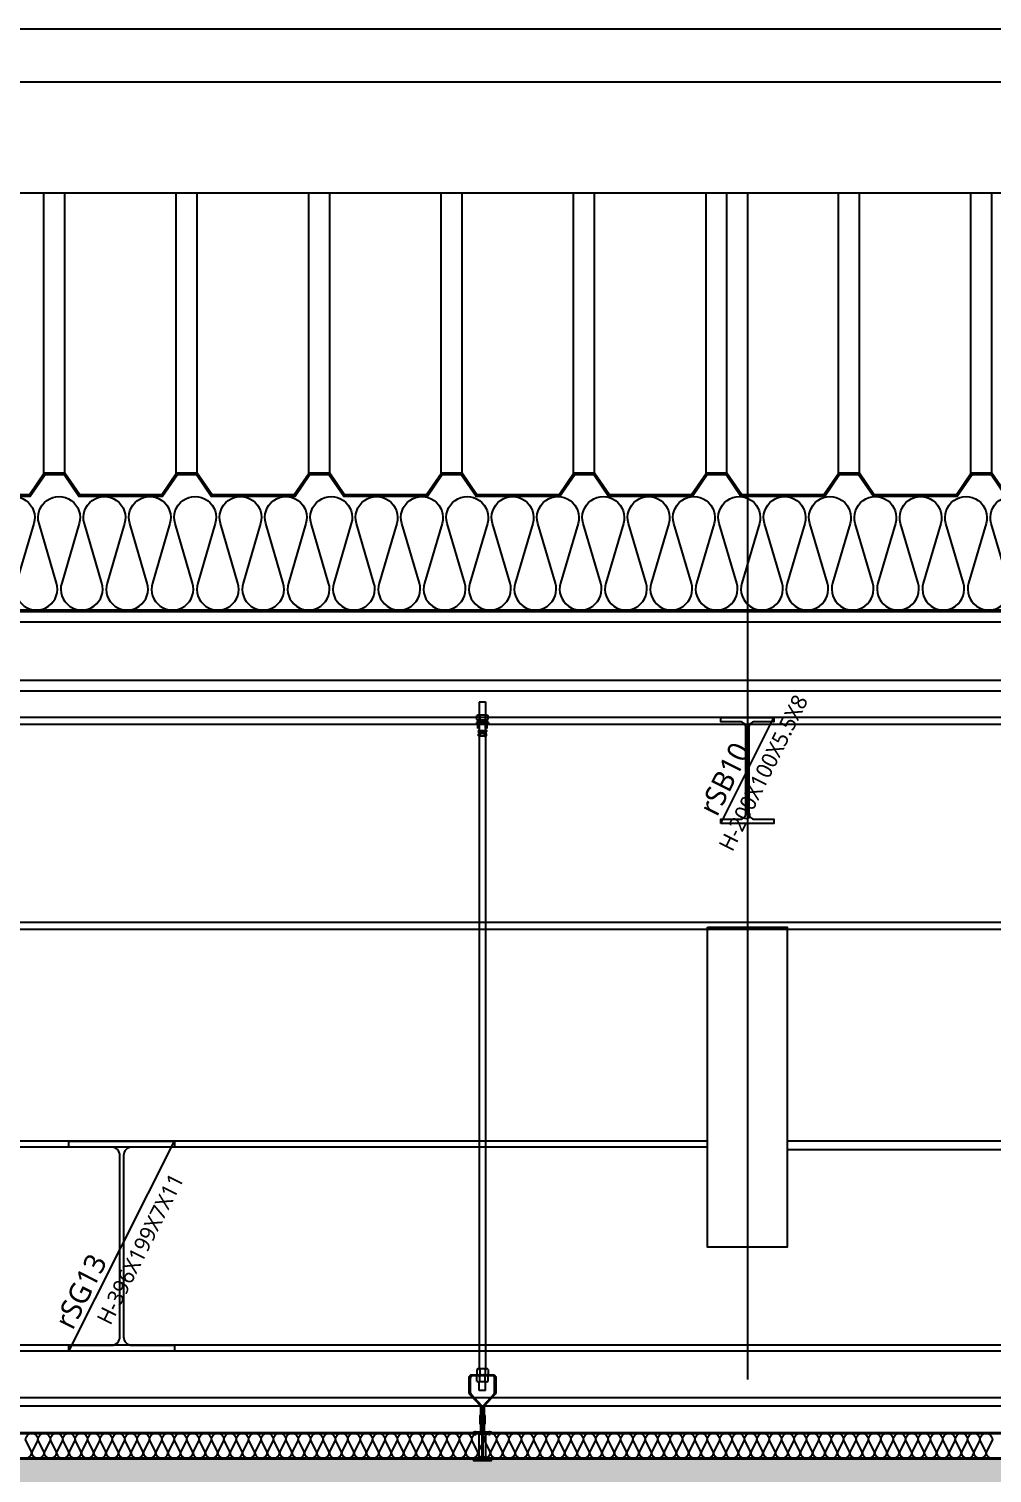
# Model space of a CAD drawing. Header units: millimetres. Extents: x 0 to 672800, y 0 to 118800.
# Drawn here: x 45894 to 47712, y 77368 to 80095 of the extents above; entities that cross this region are included whole.
import ezdxf
from ezdxf.enums import TextEntityAlignment as Align

# ---------------------------------------------------------------- set-up
doc = ezdxf.new("R2010")
doc.units = ezdxf.units.MM
doc.header["$LTSCALE"] = 200
doc.layers.get('DEFPOINTS').update_dxf_attribs({"color": 137})
for name, color, linetype in [('09GIRDER', 2, 'Continuous'), ('7', 7, 'Continuous'), ('8', 8, 'Continuous'), ('AA-CEXM-SYST', 13, 'Continuous'), ('AA-WAXM-NORT', 4, 'Continuous'), ('AA-WAXM-SAND', 4, 'Continuous'), ('ELE-8', 8, 'Continuous'), ('ELE-STL', 252, 'Continuous'), ('HAT-253', 253, 'Continuous'), ('HAT-INS', 252, 'Continuous'), ('Insul', 252, 'Continuous'), ('LADDER-6', 6, 'Continuous'), ('PANEL', 6, 'Continuous'), ('S-253', 252, 'Continuous'), ('SEC-PANEL', 6, 'Continuous')]:
    doc.layers.add(name, color=color, linetype=linetype)
doc.layers.add('Defpoint', color=125, linetype='Continuous', plot=False)
doc.styles.add('스타일1', font='malgun.ttf')

# ---------------------------------------------------------------- blocks, each defined once
blk = doc.blocks.new('*U312')
at = {"layer": 'HAT-INS'}
for points in [[(105.5, 0, 0.414214), (105.75, 0.25), (105.5, 0.75, -1), (106, 0.75), (105.75, 0.25, 0.414214), (106, 0)], [(106, 0, 0.414214), (106.25, 0.25), (106, 0.75, -1), (106.5, 0.75), (106.25, 0.25, 0.414214), (106.5, 0)], [(106.5, 0, 0.414214), (106.75, 0.25), (106.5, 0.75, -1), (107, 0.75), (106.75, 0.25, 0.414214), (107, 0)], [(107, 0, 0.414214), (107.25, 0.25), (107, 0.75, -1), (107.5, 0.75), (107.25, 0.25, 0.414214), (107.5, 0)], [(107.5, 0, 0.414214), (107.75, 0.25), (107.5, 0.75, -1), (108, 0.75), (107.75, 0.25, 0.414214), (108, 0)], [(108, 0, 0.414214), (108.25, 0.25), (108, 0.75, -1), (108.5, 0.75), (108.25, 0.25, 0.414214), (108.5, 0)], [(108.5, 0, 0.414214), (108.75, 0.25), (108.5, 0.75, -1), (109, 0.75), (108.75, 0.25, 0.414214), (109, 0)], [(109, 0, 0.414214), (109.25, 0.25), (109, 0.75, -1), (109.5, 0.75), (109.25, 0.25, 0.414214), (109.5, 0)], [(109.5, 0, 0.414214), (109.75, 0.25), (109.5, 0.75, -1), (110, 0.75), (109.75, 0.25, 0.414214), (110, 0)], [(110, 0, 0.414214), (110.25, 0.25), (110, 0.75, -1), (110.5, 0.75), (110.25, 0.25, 0.414214), (110.5, 0)], [(110.5, 0, 0.414214), (110.75, 0.25), (110.5, 0.75, -1), (111, 0.75), (110.75, 0.25, 0.414214), (111, 0)], [(111, 0, 0.414214), (111.25, 0.25), (111, 0.75, -1), (111.5, 0.75), (111.25, 0.25, 0.414214), (111.5, 0)], [(111.5, 0, 0.414214), (111.75, 0.25), (111.5, 0.75, -1), (112, 0.75), (111.75, 0.25, 0.414214), (112, 0)], [(112, 0, 0.414214), (112.25, 0.25), (112, 0.75, -1), (112.5, 0.75), (112.25, 0.25, 0.414214), (112.5, 0)], [(112.5, 0, 0.414214), (112.75, 0.25), (112.5, 0.75, -1), (113, 0.75), (112.75, 0.25, 0.414214), (113, 0)], [(113, 0, 0.414214), (113.25, 0.25), (113, 0.75, -1), (113.5, 0.75), (113.25, 0.25, 0.414214), (113.5, 0)], [(113.5, 0, 0.414214), (113.75, 0.25), (113.5, 0.75, -1), (114, 0.75), (113.75, 0.25, 0.414214), (114, 0)], [(114, 0, 0.414214), (114.25, 0.25), (114, 0.75, -1), (114.5, 0.75), (114.25, 0.25, 0.414214), (114.5, 0)], [(114.5, 0, 0.414214), (114.75, 0.25), (114.5, 0.75, -1), (115, 0.75), (114.75, 0.25, 0.414214), (115, 0)], [(115, 0, 0.414214), (115.25, 0.25), (115, 0.75, -1), (115.5, 0.75), (115.25, 0.25, 0.414214), (115.5, 0)], [(115.5, 0, 0.414214), (115.75, 0.25), (115.5, 0.75, -1), (116, 0.75), (115.75, 0.25, 0.414214), (116, 0)], [(116, 0, 0.414214), (116.25, 0.25), (116, 0.75, -1), (116.5, 0.75), (116.25, 0.25, 0.414214), (116.5, 0)], [(116.5, 0, 0.414214), (116.75, 0.25), (116.5, 0.75, -1), (117, 0.75), (116.75, 0.25, 0.414214), (117, 0)], [(117, 0, 0.414214), (117.25, 0.25), (117, 0.75, -1), (117.5, 0.75), (117.25, 0.25, 0.414214), (117.5, 0)], [(117.5, 0, 0.414214), (117.75, 0.25), (117.5, 0.75, -1), (118, 0.75), (117.75, 0.25, 0.414214), (118, 0)], [(118, 0, 0.414214), (118.25, 0.25), (118, 0.75, -1), (118.5, 0.75), (118.25, 0.25, 0.414214), (118.5, 0)], [(118.5, 0, 0.414214), (118.75, 0.25), (118.5, 0.75, -1), (119, 0.75), (118.75, 0.25, 0.414214), (119, 0)], [(119, 0, 0.414214), (119.25, 0.25), (119, 0.75, -1), (119.5, 0.75), (119.25, 0.25, 0.414214), (119.5, 0)], [(119.5, 0, 0.414214), (119.75, 0.25), (119.5, 0.75, -1), (120, 0.75), (119.75, 0.25, 0.414214), (120, 0)], [(120, 0, 0.414214), (120.25, 0.25), (120, 0.75, -1), (120.5, 0.75), (120.25, 0.25, 0.414214), (120.5, 0)], [(120.5, 0, 0.414214), (120.75, 0.25), (120.5, 0.75, -1), (121, 0.75), (120.75, 0.25, 0.414214), (121, 0)], [(121, 0, 0.414214), (121.25, 0.25), (121, 0.75, -1), (121.5, 0.75), (121.25, 0.25, 0.414214), (121.5, 0)], [(121.5, 0, 0.414214), (121.75, 0.25), (121.5, 0.75, -1), (122, 0.75), (121.75, 0.25, 0.414214), (122, 0)], [(122, 0, 0.414214), (122.25, 0.25), (122, 0.75, -1), (122.5, 0.75), (122.25, 0.25, 0.414214), (122.5, 0)], [(122.5, 0, 0.414214), (122.75, 0.25), (122.5, 0.75, -1), (123, 0.75), (122.75, 0.25, 0.414214), (123, 0)], [(123, 0, 0.414214), (123.25, 0.25), (123, 0.75, -1), (123.5, 0.75), (123.25, 0.25, 0.414214), (123.5, 0)], [(123.5, 0, 0.414214), (123.75, 0.25), (123.5, 0.75, -1), (124, 0.75), (123.75, 0.25, 0.414214), (124, 0)], [(124, 0, 0.414214), (124.25, 0.25), (124, 0.75, -1), (124.5, 0.75), (124.25, 0.25, 0.414214), (124.5, 0)], [(124.5, 0, 0.414214), (124.75, 0.25), (124.5, 0.75, -1), (125, 0.75), (124.75, 0.25, 0.414214), (125, 0)], [(125, 0, 0.414214), (125.25, 0.25), (125, 0.75, -1), (125.5, 0.75), (125.25, 0.25, 0.414214), (125.5, 0)], [(125.5, 0, 0.414214), (125.75, 0.25), (125.5, 0.75, -1), (126, 0.75), (125.75, 0.25, 0.414214), (126, 0)], [(126, 0, 0.414214), (126.25, 0.25), (126, 0.75, -1), (126.5, 0.75), (126.25, 0.25, 0.414214), (126.5, 0)], [(126.5, 0, 0.414214), (126.75, 0.25), (126.5, 0.75, -1), (127, 0.75), (126.75, 0.25, 0.414214), (127, 0)], [(127, 0, 0.414214), (127.25, 0.25), (127, 0.75, -1), (127.5, 0.75), (127.25, 0.25, 0.414214), (127.5, 0)], [(127.5, 0, 0.414214), (127.75, 0.25), (127.5, 0.75, -1), (128, 0.75), (127.75, 0.25, 0.414214), (128, 0)], [(128, 0, 0.414214), (128.25, 0.25), (128, 0.75, -1), (128.5, 0.75), (128.25, 0.25, 0.414214), (128.5, 0)], [(128.5, 0, 0.414214), (128.75, 0.25), (128.5, 0.75, -1), (129, 0.75), (128.75, 0.25, 0.414214), (129, 0)], [(129, 0, 0.414214), (129.25, 0.25), (129, 0.75, -1), (129.5, 0.75), (129.25, 0.25, 0.414214), (129.5, 0)], [(129.5, 0, 0.414214), (129.75, 0.25), (129.5, 0.75, -1), (130, 0.75), (129.75, 0.25, 0.414214), (130, 0)], [(130, 0, 0.414214), (130.25, 0.25), (130, 0.75, -1), (130.5, 0.75), (130.25, 0.25, 0.414214), (130.5, 0)], [(130.5, 0, 0.414214), (130.75, 0.25), (130.5, 0.75, -1), (131, 0.75), (130.75, 0.25, 0.414214), (131, 0)], [(131, 0, 0.414214), (131.25, 0.25), (131, 0.75, -1), (131.5, 0.75), (131.25, 0.25, 0.414214), (131.5, 0)], [(131.5, 0, 0.414214), (131.75, 0.25), (131.5, 0.75, -1), (132, 0.75), (131.75, 0.25, 0.414214), (132, 0)], [(132, 0, 0.414214), (132.25, 0.25), (132, 0.75, -1), (132.5, 0.75), (132.25, 0.25, 0.414214), (132.5, 0)], [(132.5, 0, 0.414214), (132.75, 0.25), (132.5, 0.75, -1), (133, 0.75), (132.75, 0.25, 0.414214), (133, 0)], [(133, 0, 0.414214), (133.25, 0.25), (133, 0.75, -1), (133.5, 0.75), (133.25, 0.25, 0.414214), (133.5, 0)], [(133.5, 0, 0.414214), (133.75, 0.25), (133.5, 0.75, -1), (134, 0.75), (133.75, 0.25, 0.414214), (134, 0)], [(134, 0, 0.414214), (134.25, 0.25), (134, 0.75, -1), (134.5, 0.75), (134.25, 0.25, 0.414214), (134.5, 0)], [(134.5, 0, 0.414214), (134.75, 0.25), (134.5, 0.75, -1), (135, 0.75), (134.75, 0.25, 0.414214), (135, 0)], [(135, 0, 0.414214), (135.25, 0.25), (135, 0.75, -1), (135.5, 0.75), (135.25, 0.25, 0.414214), (135.5, 0)], [(135.5, 0, 0.414214), (135.75, 0.25), (135.5, 0.75, -1), (136, 0.75), (135.75, 0.25, 0.414214), (136, 0)], [(136, 0, 0.414214), (136.25, 0.25), (136, 0.75, -1), (136.5, 0.75), (136.25, 0.25, 0.414214), (136.5, 0)], [(136.5, 0, 0.414214), (136.75, 0.25), (136.5, 0.75, -1), (137, 0.75), (136.75, 0.25, 0.414214), (137, 0)], [(137, 0, 0.414214), (137.25, 0.25), (137, 0.75, -1), (137.5, 0.75), (137.25, 0.25, 0.414214), (137.5, 0)], [(137.5, 0, 0.414214), (137.75, 0.25), (137.5, 0.75, -1), (138, 0.75), (137.75, 0.25, 0.414214), (138, 0)], [(138, 0, 0.414214), (138.25, 0.25), (138, 0.75, -1), (138.5, 0.75), (138.25, 0.25, 0.414214), (138.5, 0)], [(138.5, 0, 0.414214), (138.75, 0.25), (138.5, 0.75, -1), (139, 0.75), (138.75, 0.25, 0.414214), (139, 0)], [(139, 0, 0.414214), (139.25, 0.25), (139, 0.75, -1), (139.5, 0.75), (139.25, 0.25, 0.414214), (139.5, 0)], [(139.5, 0, 0.414214), (139.75, 0.25), (139.5, 0.75, -1), (140, 0.75), (139.75, 0.25, 0.414214), (140, 0)], [(140, 0, 0.414214), (140.25, 0.25), (140, 0.75, -1), (140.5, 0.75), (140.25, 0.25, 0.414214), (140.5, 0)], [(140.5, 0, 0.414214), (140.75, 0.25), (140.5, 0.75, -1), (141, 0.75), (140.75, 0.25, 0.414214), (141, 0)], [(141, 0, 0.414214), (141.25, 0.25), (141, 0.75, -1), (141.5, 0.75), (141.25, 0.25, 0.414214), (141.5, 0)], [(141.5, 0, 0.414214), (141.75, 0.25), (141.5, 0.75, -1), (142, 0.75), (141.75, 0.25, 0.414214), (142, 0)], [(142, 0, 0.414214), (142.25, 0.25), (142, 0.75, -1), (142.5, 0.75), (142.25, 0.25, 0.414214), (142.5, 0)], [(142.5, 0, 0.414214), (142.75, 0.25), (142.5, 0.75, -1), (143, 0.75), (142.75, 0.25, 0.414214), (143, 0)], [(143, 0, 0.414214), (143.25, 0.25), (143, 0.75, -1), (143.5, 0.75), (143.25, 0.25, 0.414214), (143.5, 0)], [(143.5, 0, 0.414214), (143.75, 0.25), (143.5, 0.75, -1), (144, 0.75), (143.75, 0.25, 0.414214), (144, 0)], [(144, 0, 0.414214), (144.25, 0.25), (144, 0.75, -1), (144.5, 0.75), (144.25, 0.25, 0.414214), (144.5, 0)]]:
    blk.add_lwpolyline(points, format="xyb", dxfattribs=at)
blk = doc.blocks.new('STUD-A1')
at = {"layer": 'ELE-8'}
for p, q in [((4834.7, 150), (54635.1, 150)), ((4834.7, 0), (54635.1, 0))]:
    blk.add_line(p, q, dxfattribs=at)
at = {"layer": 'ELE-8', "color": 251}
for p, q in [((4834.7, 130), (54629.7, 130)), ((4834.7, 20), (54629.7, 20))]:
    blk.add_line(p, q, dxfattribs=at)
blk = doc.blocks.new('PANEL-ES')
at = {"layer": '8'}
for p, q in [((4500, 0), (4500, 529)), ((4539.6, 0), (4539.6, 529)), ((4750, 0), (4750, 529)), ((4789.6, 0), (4789.6, 529)), ((5000, 0), (5000, 529)), ((5039.6, 0), (5039.6, 529)), ((5250, 0), (5250, 529)), ((5289.6, 0), (5289.6, 529)), ((5500, 0), (5500, 529)), ((5539.6, 0), (5539.6, 529)), ((5750, 0), (5750, 529)), ((5789.6, 0), (5789.6, 529)), ((6000, 0), (6000, 529)), ((6039.6, 0), (6039.6, 529)), ((6250, 0), (6250, 529)), ((6289.6, 0), (6289.6, 529))]:
    blk.add_line(p, q, dxfattribs=at)
blk = doc.blocks.new('sefa ws')
at = {"layer": 'Insul'}
blk.add_lwpolyline([(26089.8, 45113.6, -1.337394), (26165.8, 45113.6), (26132.6, 45001.1, 1.337394), (26208.6, 45001.1), (26175.4, 45113.6, -1.337394), (26251.4, 45113.6), (26218.2, 45001.1, 1.337394), (26294.2, 45001.1), (26261, 45113.6, -1.337394), (26337, 45113.6), (26303.8, 45001.1, 1.337394), (26379.8, 45001.1), (26346.6, 45113.6, -1.337394), (26422.6, 45113.6), (26389.4, 45001.1, 1.337394), (26465.4, 45001.1), (26432.2, 45113.6, -1.337394), (26508.2, 45113.6), (26475, 45001.1, 1.337394), (26551, 45001.1), (26517.8, 45113.6, -1.337394), (26593.8, 45113.6), (26560.6, 45001.1, 1.337394), (26636.6, 45001.1), (26603.4, 45113.6, -1.337394), (26679.4, 45113.6), (26646.2, 45001.1, 1.337394), (26722.2, 45001.1), (26689, 45113.6, -1.337394), (26765, 45113.6), (26731.8, 45001.1, 1.337394), (26807.8, 45001.1), (26774.6, 45113.6, -1.337394), (26850.6, 45113.6), (26817.4, 45001.1, 1.337394), (26893.4, 45001.1), (26860.2, 45113.6, -1.337394), (26936.2, 45113.6), (26903, 45001.1, 1.337394), (26979, 45001.1), (26945.8, 45113.6, -1.337394), (27021.8, 45113.6), (26988.6, 45001.1, 1.337394), (27064.6, 45001.1), (27031.4, 45113.6, -1.337394), (27107.4, 45113.6), (27074.2, 45001.1, 1.337394), (27150.2, 45001.1), (27117, 45113.6, -1.337394), (27193, 45113.6), (27159.8, 45001.1, 1.337394), (27235.8, 45001.1), (27202.6, 45113.6, -1.337394), (27278.6, 45113.6), (27245.4, 45001.1, 1.337394), (27321.4, 45001.1), (27288.2, 45113.6, -1.337394), (27364.2, 45113.6), (27331, 45001.1, 1.337394), (27407, 45001.1), (27373.8, 45113.6, -1.337394), (27449.8, 45113.6), (27416.6, 45001.1, 1.337394), (27492.6, 45001.1), (27459.4, 45113.6, -1.337394), (27535.4, 45113.6), (27502.2, 45001.1, 1.337394), (27578.2, 45001.1), (27545, 45113.6, -1.337394), (27621, 45113.6), (27587.8, 45001.1, 1.337394), (27663.8, 45001.1), (27630.6, 45113.6, -1.337394), (27706.6, 45113.6), (27673.4, 45001.1, 1.337394), (27749.4, 45001.1), (27716.2, 45113.6, -1.337394), (27792.2, 45113.6), (27759, 45001.1, 1.337394), (27835, 45001.1), (27801.8, 45113.6, -1.337394), (27877.8, 45113.6), (27844.6, 45001.1, 1.337394), (27920.6, 45001.1), (27887.4, 45113.6, -1.337394), (27963.4, 45113.6), (27930.2, 45001.1, 1.337394), (28006.2, 45001.1), (27973, 45113.6, -1.337394), (28049, 45113.6)], format="xyb", dxfattribs=at)
at = {"layer": 'SEC-PANEL'}
for p, q in [((21562.3, 44950.4), (71212.6, 44950.4)), ((21562.3, 44947.4), (71212.6, 44947.4))]:
    blk.add_line(p, q, dxfattribs=at)
for points in [[(28002.2, 45167.4), (27974.2, 45208.4), (27935.2, 45208.4), (27907.2, 45167.4), (27752.2, 45167.4), (27724.2, 45208.4), (27685.2, 45208.4), (27657.2, 45167.4), (27502.2, 45167.4), (27474.2, 45208.4), (27435.2, 45208.4), (27407.2, 45167.4), (27252.2, 45167.4), (27224.2, 45208.4), (27185.2, 45208.4), (27157.2, 45167.4), (27002.2, 45167.4), (26974.2, 45208.4), (26935.2, 45208.4), (26907.2, 45167.4), (26752.2, 45167.4), (26724.2, 45208.4), (26685.2, 45208.4), (26657.2, 45167.4), (26502.2, 45167.4), (26474.2, 45208.4), (26435.2, 45208.4), (26407.2, 45167.4), (26252.2, 45167.4), (26224.2, 45208.4), (26185.2, 45208.4), (26157.2, 45167.4), (26002.2, 45167.4)], [(26998.6, 45167.4), (27000.6, 45164.4), (26972.6, 45205.4), (26936.8, 45205.4), (26908.8, 45164.4), (26750.6, 45164.4), (26722.6, 45205.4), (26686.8, 45205.4), (26658.8, 45164.4), (26500.6, 45164.4), (26472.6, 45205.4), (26436.8, 45205.4), (26408.8, 45164.4), (26250.6, 45164.4), (26222.6, 45205.4), (26186.8, 45205.4), (26158.8, 45164.4), (26000.6, 45164.4)], [(28000.6, 45164.4), (27972.6, 45205.4), (27936.8, 45205.4), (27908.8, 45164.4), (27750.6, 45164.4), (27722.6, 45205.4), (27686.8, 45205.4), (27658.8, 45164.4), (27500.6, 45164.4), (27472.6, 45205.4), (27436.8, 45205.4), (27408.8, 45164.4), (27250.6, 45164.4), (27222.6, 45205.4), (27186.8, 45205.4), (27158.8, 45164.4), (27000.6, 45164.4)]]:
    blk.add_lwpolyline(points, dxfattribs=at)
blk = doc.blocks.new('SG-rSB10')
at = {"layer": '09GIRDER'}
blk.add_lwpolyline([(-50, -200), (-50, -192), (-13.8, -192, 0.414214), (-2.8, -181), (-2.8, -19, 0.414214), (-13.8, -8), (-50, -8), (-50, 0), (50, 0), (50, -8), (13.8, -8, 0.414214), (2.8, -19), (2.8, -181, 0.414214), (13.8, -192), (50, -192), (50, -200)], format="xyb", close=True, dxfattribs=at)
at = {"layer": 'DEFPOINTS'}
blk.add_line((-50, -200), (50, 0), dxfattribs=at)
at = {"layer": 'DEFPOINTS', "style": '스타일1'}
for s, height, p in [('H-200X100X5.5X8', 30, (30.2, -104.3)), ('rSB10', 40, (-43, -115.7, 0))]:
    blk.add_text(s, height=height, rotation=63.4349, dxfattribs=at).set_placement(p, align=Align.MIDDLE_CENTER)

msp = doc.modelspace()

# ---------------------------------------------------------------- hatches: boundary and pattern name
at = {"layer": 'HAT-253'}
h = msp.add_hatch(dxfattribs=at)
h.set_pattern_fill('ANSI38', color=256, scale=5)
h.set_pattern_definition([(45, (3e-10, -34803.98), (-11.2253202, 11.2253202), []), (135, (3e-10, -34803.98), (-33.6759605, 11.2253202), [39.6875, -23.8125])])
h.paths.add_polyline_path([(40950, 71994.9), (41000, 71994.9), (41000, 77344.9), (52900, 77344.9), (52900, 71994.9), (52950, 71994.9), (52950, 77394.9), (40950, 77394.9)])

# ---------------------------------------------------------------- linework, layer by layer
at = {"layer": '7'}
msp.add_line((90815, 79784.9), (41350, 79784.9), dxfattribs=at)
at = {"layer": '8'}
for p, q in [((40785, 80094.9), (90885, 80094.9)), ((41395, 79994.9), (90815, 79994.9))]:
    msp.add_line(p, q, dxfattribs=at)
at = {"layer": 'AA-CEXM-SYST'}
for p, q in [((46744.6, 78824.3), (46744, 78823.7)), ((46744, 78823.7), (46744, 77562.9)), ((46744, 78823.7), (46744, 78799.7)), ((46744.6, 78824.3), (46755.4, 78824.3)), ((46755.4, 78824.3), (46756, 78823.7)), ((46756, 78823.7), (46756, 77562.9)), ((46756, 78823.7), (46756, 78799.7)), ((46741.4, 78799.7), (46739.6, 78798.7)), ((46739.6, 78791), (46739.6, 78798.7)), ((46741.4, 78799.7), (46758.6, 78799.7)), ((46743, 78799.7), (46744.8, 78798.7)), ((46746.5, 78799.7), (46744.8, 78798.7)), ((46744.8, 78798.7), (46744.8, 78791)), ((46753.5, 78799.7), (46755.3, 78798.7)), ((46757, 78799.7), (46755.3, 78798.7)), ((46755.3, 78798.7), (46755.3, 78791)), ((46758.6, 78799.7), (46760.4, 78798.7)), ((46760.4, 78798.7), (46760.4, 78791)), ((46761.3, 78785.4), (46738.8, 78785.4)), ((46738.8, 78785.4), (46738.8, 78784.3)), ((46761.3, 78784.3), (46738.8, 78784.3)), ((46741.4, 78789.9), (46739.6, 78791)), ((46740.6, 78788.8), (46750, 78789.9)), ((46740.6, 78786.6), (46759.4, 78788.8)), ((46740.6, 78788.8), (46740.6, 78786.6)), ((46750, 78786.6), (46740.6, 78786.6)), ((46741, 78774.4), (46741, 78784.3)), ((46758.6, 78789.9), (46741.4, 78789.9)), ((46741.8, 78768.9), (46741.8, 78769.9)), ((46758.6, 78769.9), (46741.8, 78769.9)), ((46758.6, 78768.9), (46741.8, 78768.9)), ((46743, 78789.9), (46744.8, 78791)), ((46743, 78767.9), (46757, 78765.9)), ((46750, 78767.9), (46743, 78767.9)), ((46743, 78765.9), (46743, 78767.9)), ((46744, 78774.4), (46744, 78784.3)), ((46746.5, 78789.9), (46744.8, 78791)), ((46750, 78789.9), (46750, 78785.4)), ((46759.4, 78788.8), (46750, 78788.8)), ((46759.4, 78786.6), (46750, 78785.4)), ((46757, 78767.9), (46750, 78768.9)), ((46750, 78764.9), (46750, 78768.9)), ((46753.5, 78789.9), (46755.3, 78791)), ((46757, 78789.9), (46755.3, 78791)), ((46756, 78774.4), (46756, 78784.3)), ((46757, 78765.9), (46757, 78767.9)), ((46758.6, 78789.9), (46760.4, 78791)), ((46758.6, 78768.9), (46758.6, 78769.9)), ((46759, 78774.4), (46759, 78784.3)), ((46759.4, 78788.8), (46759.4, 78786.6)), ((46761.3, 78785.4), (46761.3, 78784.3)), ((46743.5, 78764.9), (46742.5, 78764.4)), ((46742.5, 78760.5), (46742.5, 78764.4)), ((46743.5, 78759.9), (46742.5, 78760.5)), ((46743, 78765.9), (46750, 78764.9)), ((46756.5, 78764.9), (46743.5, 78764.9)), ((46756.5, 78759.9), (46743.5, 78759.9)), ((46745.3, 78764.9), (46746.3, 78764.4)), ((46745.3, 78759.9), (46746.3, 78760.5)), ((46747.3, 78764.9), (46746.3, 78764.4)), ((46746.3, 78760.5), (46746.3, 78764.4)), ((46747.3, 78759.9), (46746.3, 78760.5)), ((46757, 78765.9), (46750, 78765.9)), ((46752.8, 78764.9), (46753.8, 78764.4)), ((46752.8, 78759.9), (46753.8, 78760.5)), ((46754.8, 78764.9), (46753.8, 78764.4)), ((46753.8, 78760.5), (46753.8, 78764.4)), ((46754.8, 78759.9), (46753.8, 78760.5)), ((46756.5, 78764.9), (46757.5, 78764.4)), ((46756.5, 78759.9), (46757.5, 78760.5)), ((46757.5, 78760.5), (46757.5, 78764.4)), ((46739.3, 77564.2), (46739.3, 77555.4)), ((46739.3, 77542.2), (46739.3, 77551)), ((46757.7, 77565.4), (46742.3, 77565.4)), ((46757.7, 77541), (46742.3, 77541)), ((46744, 77524.4), (46744, 77541)), ((46744.7, 77564.2), (46744.7, 77555.4)), ((46744.7, 77542.2), (46744.7, 77551)), ((46755.3, 77564.2), (46755.3, 77555.4)), ((46755.3, 77542.2), (46755.3, 77551)), ((46756, 77524.4), (46756, 77541)), ((46760.7, 77564.2), (46760.7, 77555.4)), ((46760.7, 77542.2), (46760.7, 77551)), ((46756, 77524.4), (46744, 77524.4)), ((46736.6, 77439.4), (46735.9, 77445.9)), ((46736.6, 77445.9), (46736.5, 77446.7)), ((46736.7, 77446.7), (46736.6, 77445.9)), ((46736.6, 77439.4), (46737.3, 77445.9)), ((46763.4, 77439.4), (46762.7, 77445.9)), ((46763.3, 77446.7), (46763.4, 77445.9)), ((46763.4, 77445.9), (46763.5, 77446.7)), ((46763.4, 77439.4), (46764.1, 77445.9))]:
    msp.add_line(p, q, dxfattribs=at)
for points in [[(46748.8, 77460.4, -0.094176), (46748.9, 77459.7), (46748.9, 77441.2), (46746.9, 77441.2), (46746.9, 77458.8, 0.094176), (46746.8, 77459.6), (46745.8, 77461.9), (46745.8, 77476.5), (46746.9, 77479.2), (46746.9, 77494, 0.186703), (46746.6, 77494.7), (46725.8, 77517.6, -0.186703), (46725, 77519.6), (46725, 77549.2, -0.414214), (46730, 77554.2), (46770, 77554.2, -0.414214), (46775, 77549.2), (46775, 77519.6, -0.186703), (46774.2, 77517.6), (46753.4, 77494.7, 0.186703), (46753.1, 77494), (46753.1, 77479.6, 0.094176), (46753.2, 77478.9), (46754.2, 77476.5), (46754.2, 77461.9), (46753.2, 77459.6, 0.094176), (46753.1, 77458.8), (46753.1, 77441.2), (46751.1, 77441.2), (46751.1, 77459.7, -0.094176), (46751.2, 77460.4), (46752.2, 77462.8), (46752.2, 77475.7), (46751.2, 77478, -0.094176), (46751.1, 77478.7), (46751.1, 77494.8, -0.186703), (46751.4, 77495.4), (46772.2, 77518.4, 0.186703), (46773, 77520.4), (46773, 77547.2, 0.414214), (46768, 77552.2), (46732, 77552.2, 0.414214), (46727, 77547.2), (46727, 77520.4, 0.186703), (46727.8, 77518.4), (46748.6, 77495.4, -0.186703), (46748.9, 77494.8), (46748.9, 77478.4), (46747.8, 77475.7), (46747.8, 77462.8)], [(46749, 77445.9), (46733.3, 77445.9, 0.414214), (46733, 77445.6), (46733, 77445.2, 0.414214), (46733.3, 77444.9), (46749, 77444.9), (46749, 77398.8), (46746.5, 77398.8, 0.414214), (46746, 77398.3), (46746, 77394), (46733.3, 77394, 0.414214), (46733, 77393.7), (46733, 77392.3, 0.414214), (46733.3, 77392), (46766.7, 77392, 0.414214), (46767, 77392.3), (46767, 77393.7, 0.414214), (46766.7, 77394), (46754, 77394), (46754, 77398.3, 0.414214), (46753.5, 77398.8), (46751, 77398.8), (46751, 77444.9), (46766.7, 77444.9, 0.414214), (46767, 77445.2), (46767, 77445.6, 0.414214), (46766.7, 77445.9), (46751, 77445.9), (46751, 77461.6), (46751.9, 77462.6, 0.199186), (46752, 77462.8), (46752, 77475.6), (46748, 77475.6), (46748, 77462.8, 0.199186), (46748.1, 77462.6), (46749, 77461.6)]]:
    msp.add_lwpolyline(points, format="xyb", close=True, dxfattribs=at)
for centre, radius, start, end in [((46742, 77561.9), 3.56, 41.5445, 138.4555), ((46742, 77557.8), 3.56, 221.5445, 318.4555), ((46742, 77548.7), 3.56, 41.5445, 138.4555), ((46742, 77544.6), 3.56, 221.5445, 318.4555), ((46750, 77553), 12.5, 64.6389, 115.3611), ((46750, 77566.7), 12.5, 244.6369, 295.3631), ((46750, 77539.8), 12.5, 64.6369, 115.3631), ((46750, 77553.5), 12.5, 244.6389, 295.3611), ((46758, 77561.9), 3.56, 41.543, 138.457), ((46758, 77557.8), 3.56, 221.543, 318.457), ((46758, 77548.7), 3.56, 41.543, 138.457), ((46758, 77544.6), 3.56, 221.543, 318.457), ((46736.6, 77444.3), 2.4, 93.0389, 136.928), ((46736.6, 77444.3), 2.4, 43.072, 86.9611), ((46763.4, 77444.3), 2.4, 93.0389, 136.928), ((46763.4, 77444.3), 2.4, 43.072, 86.9611)]:
    msp.add_arc(centre, radius, start, end, dxfattribs=at)
at = {"layer": 'AA-WAXM-NORT'}
for p, q in [((40950, 77444.9), (52950, 77444.9)), ((46743.7, 77394.9), (46743.7, 77444.9)), ((46756.3, 77394.9), (46756.3, 77444.9))]:
    msp.add_line(p, q, dxfattribs=at)
at = {"layer": 'AA-WAXM-SAND'}
msp.add_line((52950, 77394.9), (40950, 77394.9), dxfattribs=at)
at = {"layer": 'Defpoint'}
msp.add_line((47250, 79784.9), (47250, 77544.9), dxfattribs=at)
at = {"layer": 'DEFPOINTS'}
msp.add_line((45969.4, 77598.9), (46168.4, 77994.9), dxfattribs=at)
msp.add_lwpolyline([(45969.4, 77598.9), (45969.4, 77609.9), (46049.4, 77609.9, 0.414214), (46065.4, 77625.9), (46065.4, 77967.9, 0.414214), (46049.4, 77983.9), (45969.4, 77983.9), (45969.4, 77994.9), (46168.4, 77994.9), (46168.4, 77983.9), (46088.4, 77983.9, 0.414214), (46072.4, 77967.9), (46072.4, 77625.9, 0.414214), (46088.4, 77609.9), (46168.4, 77609.9), (46168.4, 77598.9)], format="xyb", close=True, dxfattribs=at)
at = {"layer": 'ELE-STL'}
for p, q in [((91050, 78794.9), (41350, 78794.9)), ((53149.5, 78781.9), (41350, 78781.9)), ((53149.5, 78407.9), (41350, 78407.9)), ((53149.5, 78394.9), (41350, 78394.9)), ((47175, 77994.9), (44325, 77994.9)), ((47175, 77983.9), (44325, 77983.9)), ((50175, 77994.9), (47325, 77994.9)), ((50175, 77978.9), (47325, 77978.9)), ((53100, 77609.9), (41350, 77609.9)), ((53100, 77598.9), (41350, 77598.9)), ((53100, 77510.9), (41400, 77510.9)), ((53100, 77494.9), (41400, 77494.9))]:
    msp.add_line(p, q, dxfattribs=at)
msp.add_lwpolyline([(47175, 78398.9), (47325, 78398.9), (47325, 77794.9), (47175, 77794.9)], close=True, dxfattribs=at)
at = {"layer": 'HAT-INS'}
for p, q in [((40950, 77443.3), (52950, 77443.3)), ((52950, 77396.5), (40950, 77396.5))]:
    msp.add_line(p, q, dxfattribs=at)
at = {"layer": 'Insul'}
msp.add_lwpolyline([(40950, 71994.9), (41000, 71994.9), (41000, 77344.9), (52900, 77344.9), (52900, 71994.9), (52950, 71994.9), (52950, 77394.9), (40950, 77394.9), (40950, 71994.9)], dxfattribs=at)

# ---------------------------------------------------------------- block references
at = {"layer": 'HAT-INS', "xscale": 46.8, "yscale": 46.8, "zscale": 46.8}
msp.add_blockref('*U312', (40950, 77396.5), dxfattribs=at)
at = {"layer": 'LADDER-6'}
msp.add_blockref('PANEL-ES', (41422, 79255.9), dxfattribs=at)
at = {"layer": 'PANEL', "xscale": -1}
msp.add_blockref('STUD-A1', (95979.7, 78844.9), dxfattribs=at)
at = {"layer": 'S-253'}
msp.add_blockref('SG-rSB10', (47250, 78794.9), dxfattribs=at)
at = {"layer": 'SEC-PANEL', "color": 0}
msp.add_blockref('sefa ws', (19737.4, 34047.6), dxfattribs=at)

# ---------------------------------------------------------------- texts
at = {"layer": 'DEFPOINTS', "style": '스타일1'}
for s, height, p in [('H-396X199X7X11', 30, (46104, 77791.8)), ('rSG13', 40, (45991.5, 77711.7, 0))]:
    msp.add_text(s, height=height, rotation=63.3193, dxfattribs=at).set_placement(p, align=Align.MIDDLE_CENTER)

doc.saveas('drawing.dxf')
